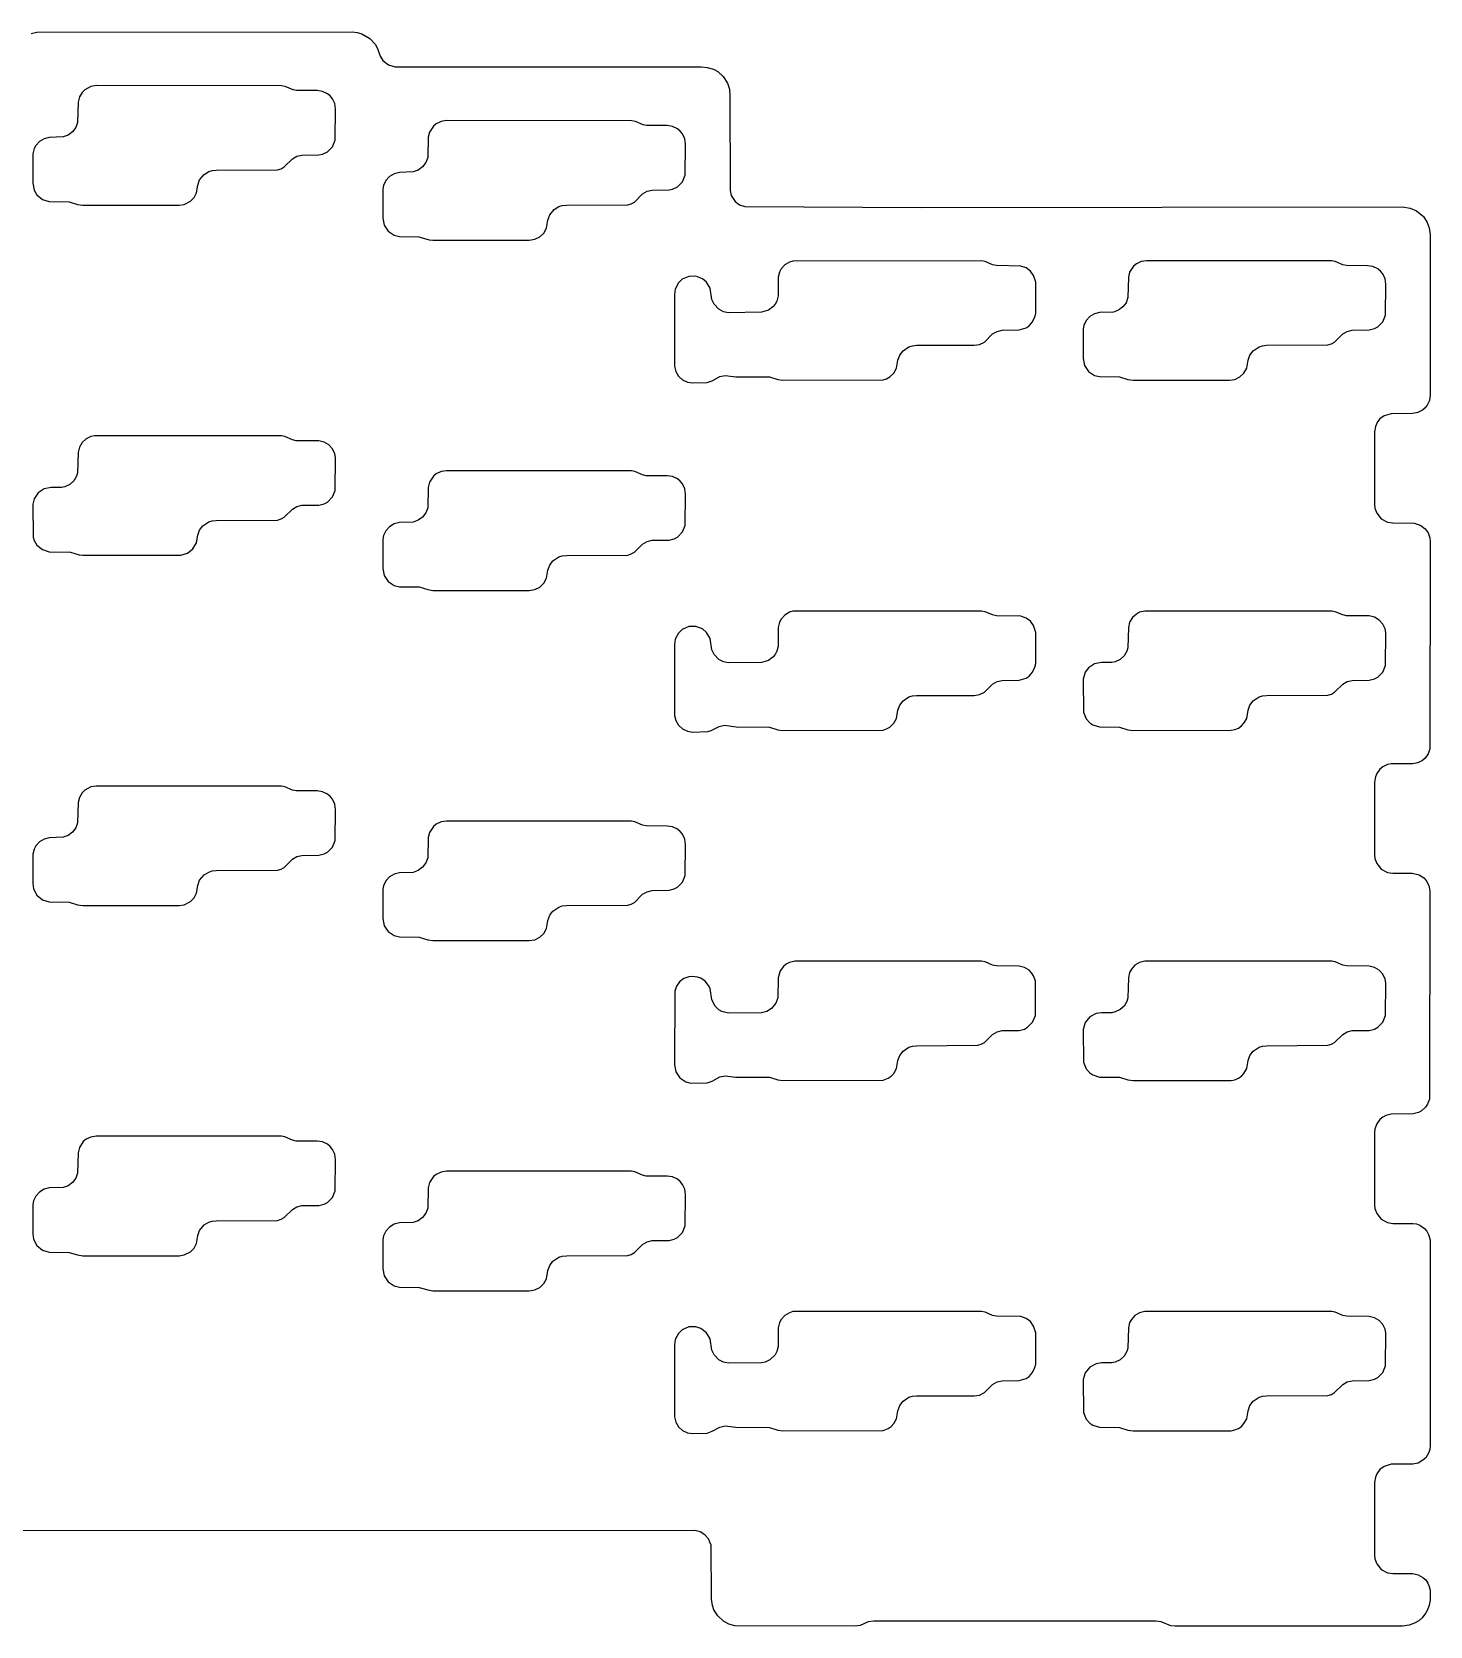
# Model space of a CAD drawing. Header units: millimetres. Extents: x 54 to 190, y -131 to -19.
# Drawn here: x 114 to 190.1, y -105.3 to -18.6 of the extents above; entities that cross this region are included whole.
import ezdxf

# ---------------------------------------------------------------- set-up
doc = ezdxf.new("R2010")
doc.units = ezdxf.units.MM

msp = doc.modelspace()

# ---------------------------------------------------------------- linework, layer by layer
for p, q in [((113.967, -18.636), (114.286, -18.566)), ((114.286, -18.566), (131.442, -18.55)), ((131.442, -18.55), (131.718, -18.578)), ((131.718, -18.578), (131.971, -18.649)), ((131.971, -18.649), (132.406, -18.902)), ((132.406, -18.902), (132.705, -19.245)), ((132.705, -19.245), (132.843, -19.514)), ((132.843, -19.514), (132.962, -19.874)), ((132.962, -19.874), (133.116, -20.112)), ((133.116, -20.112), (133.413, -20.345)), ((133.413, -20.345), (133.775, -20.451)), ((133.775, -20.451), (150.457, -20.455)), ((150.457, -20.455), (150.762, -20.482)), ((150.762, -20.482), (151.098, -20.586)), ((151.098, -20.586), (151.332, -20.714)), ((151.332, -20.714), (151.625, -20.973)), ((117.23, -21.518), (116.886, -21.702)), ((117.52, -21.475), (117.23, -21.518)), ((127.603, -21.48), (117.52, -21.475)), ((127.801, -21.521), (127.603, -21.48)), ((128.23, -21.706), (127.801, -21.521)), ((151.625, -20.973), (151.858, -21.341)), ((151.858, -21.341), (151.966, -21.675)), ((151.966, -21.675), (151.995, -22.004)), ((116.525, -22.377), (116.5, -23.48)), ((116.596, -22.092), (116.525, -22.377)), ((116.747, -21.841), (116.596, -22.092)), ((116.886, -21.702), (116.747, -21.841)), ((128.41, -21.74), (128.23, -21.706)), ((129.537, -21.745), (128.41, -21.74)), ((129.827, -21.788), (129.537, -21.745)), ((130.093, -21.914), (129.827, -21.788)), ((130.244, -22.038), (130.093, -21.914)), ((130.368, -22.189), (130.244, -22.038)), ((130.494, -22.455), (130.368, -22.189)), ((130.537, -22.745), (130.494, -22.455)), ((151.995, -22.004), (152, -27.173)), ((130.518, -24.44), (130.537, -22.745)), ((136.57, -23.38), (136.28, -23.423)), ((146.653, -23.385), (136.57, -23.38)), ((146.851, -23.426), (146.653, -23.385)), ((115.715, -24.265), (114.962, -24.29)), ((115.991, -24.166), (115.715, -24.265)), ((116.226, -23.991), (115.991, -24.166)), ((116.401, -23.756), (116.226, -23.991)), ((116.5, -23.48), (116.401, -23.756)), ((135.575, -24.282), (135.55, -25.385)), ((135.646, -23.997), (135.575, -24.282)), ((135.863, -23.673), (135.646, -23.997)), ((136.014, -23.549), (135.863, -23.673)), ((136.28, -23.423), (136.014, -23.549)), ((147.28, -23.611), (146.851, -23.426)), ((147.46, -23.645), (147.28, -23.611)), ((148.587, -23.65), (147.46, -23.645)), ((148.877, -23.693), (148.587, -23.65)), ((149.143, -23.819), (148.877, -23.693)), ((149.294, -23.943), (149.143, -23.819)), ((149.418, -24.094), (149.294, -23.943)), ((149.544, -24.36), (149.418, -24.094)), ((114.136, -24.902), (114.065, -25.187)), ((114.229, -24.729), (114.136, -24.902)), ((114.426, -24.512), (114.229, -24.729)), ((114.677, -24.361), (114.426, -24.512)), ((114.962, -24.29), (114.677, -24.361)), ((129.827, -25.202), (130.093, -25.076)), ((130.093, -25.076), (130.368, -24.801)), ((130.368, -24.801), (130.518, -24.44)), ((149.587, -24.65), (149.544, -24.36)), ((149.568, -26.345), (149.587, -24.65)), ((114.065, -25.187), (114.06, -26.785)), ((127.382, -26.055), (127.573, -25.996)), ((127.573, -25.996), (127.748, -25.9)), ((127.748, -25.9), (128.189, -25.459)), ((128.189, -25.459), (128.434, -25.317)), ((128.434, -25.317), (128.71, -25.251)), ((128.71, -25.251), (129.635, -25.24)), ((129.635, -25.24), (129.827, -25.202)), ((135.276, -25.896), (135.041, -26.071)), ((135.451, -25.661), (135.276, -25.896)), ((135.55, -25.385), (135.451, -25.661)), ((114.06, -26.785), (114.136, -27.168)), ((122.97, -27.303), (123.04, -26.88)), ((123.04, -26.88), (123.139, -26.604)), ((123.139, -26.604), (123.386, -26.303)), ((123.386, -26.303), (123.638, -26.152)), ((123.638, -26.152), (123.825, -26.095)), ((123.825, -26.095), (124.045, -26.075)), ((124.045, -26.075), (127.382, -26.055)), ((133.279, -26.634), (133.153, -26.9)), ((133.476, -26.417), (133.279, -26.634)), ((133.727, -26.266), (133.476, -26.417)), ((134.012, -26.195), (133.727, -26.266)), ((134.765, -26.17), (134.012, -26.195)), ((135.041, -26.071), (134.765, -26.17)), ((149.143, -26.981), (149.418, -26.706)), ((149.418, -26.706), (149.568, -26.345)), ((114.136, -27.168), (114.287, -27.419)), ((114.287, -27.419), (114.589, -27.667)), ((114.589, -27.667), (114.962, -27.78)), ((122.643, -27.761), (122.839, -27.556)), ((122.839, -27.556), (122.97, -27.303)), ((133.115, -27.092), (133.11, -28.69)), ((133.153, -26.9), (133.115, -27.092)), ((146.798, -27.805), (147.239, -27.364)), ((147.239, -27.364), (147.484, -27.222)), ((147.484, -27.222), (147.76, -27.156)), ((147.76, -27.156), (148.685, -27.145)), ((148.685, -27.145), (148.877, -27.107)), ((148.877, -27.107), (149.143, -26.981)), ((152, -27.173), (152.071, -27.458)), ((152.071, -27.458), (152.288, -27.782)), ((114.962, -27.78), (116.041, -27.792)), ((116.041, -27.792), (116.5, -27.934)), ((116.5, -27.934), (116.783, -27.975)), ((116.783, -27.975), (122.025, -27.975)), ((122.025, -27.975), (122.306, -27.935)), ((122.306, -27.935), (122.643, -27.761)), ((142.09, -28.785), (142.189, -28.509)), ((142.189, -28.509), (142.436, -28.208)), ((142.436, -28.208), (142.688, -28.057)), ((142.688, -28.057), (142.875, -28)), ((142.875, -28), (143.095, -27.98)), ((143.095, -27.98), (146.432, -27.96)), ((146.432, -27.96), (146.623, -27.901)), ((146.623, -27.901), (146.798, -27.805)), ((152.288, -27.782), (152.524, -27.957)), ((152.524, -27.957), (152.8, -28.056)), ((152.8, -28.056), (162.422, -28.095)), ((162.422, -28.095), (188.592, -28.075)), ((188.592, -28.075), (189.012, -28.137)), ((189.012, -28.137), (189.36, -28.288)), ((189.36, -28.288), (189.73, -28.598)), ((189.73, -28.598), (189.939, -28.914)), ((133.11, -28.69), (133.186, -29.073)), ((133.186, -29.073), (133.403, -29.397)), ((133.403, -29.397), (133.727, -29.614)), ((141.866, -29.491), (142.013, -29.226)), ((142.013, -29.226), (142.09, -28.785)), ((189.939, -28.914), (190.046, -29.209)), ((190.046, -29.209), (190.095, -29.584)), ((133.727, -29.614), (134.012, -29.685)), ((134.012, -29.685), (135.076, -29.695)), ((135.076, -29.695), (135.63, -29.859)), ((135.63, -29.859), (135.833, -29.88)), ((135.833, -29.88), (141.075, -29.88)), ((141.075, -29.88), (141.375, -29.834)), ((141.375, -29.834), (141.647, -29.7)), ((141.647, -29.7), (141.866, -29.491)), ((190.095, -29.584), (190.095, -38.293)), ((155.237, -31.076), (154.986, -31.227)), ((155.425, -31.019), (155.237, -31.076)), ((165.693, -31.004), (155.425, -31.019)), ((165.879, -31.04), (165.693, -31.004)), ((166.292, -31.219), (165.879, -31.04)), ((166.497, -31.263), (166.292, -31.219)), ((174.114, -31.169), (173.963, -31.293)), ((174.38, -31.043), (174.114, -31.169)), ((174.67, -31), (174.38, -31.043)), ((184.743, -31.004), (174.67, -31)), ((184.929, -31.04), (184.743, -31.004)), ((185.342, -31.219), (184.929, -31.04)), ((185.547, -31.263), (185.342, -31.219)), ((149.403, -32.005), (149.191, -32.202)), ((149.755, -31.852), (149.403, -32.005)), ((150.14, -31.843), (149.755, -31.852)), ((150.499, -31.979), (150.14, -31.843)), ((150.72, -32.166), (150.499, -31.979)), ((154.625, -31.902), (154.614, -32.908)), ((154.696, -31.617), (154.625, -31.902)), ((154.789, -31.444), (154.696, -31.617)), ((154.986, -31.227), (154.789, -31.444)), ((167.832, -31.289), (166.497, -31.263)), ((168.108, -31.388), (167.832, -31.289)), ((168.344, -31.563), (168.108, -31.388)), ((168.519, -31.799), (168.344, -31.563)), ((168.632, -32.172), (168.519, -31.799)), ((173.675, -31.902), (173.65, -33.005)), ((173.746, -31.617), (173.675, -31.902)), ((173.963, -31.293), (173.746, -31.617)), ((186.687, -31.27), (185.547, -31.263)), ((186.977, -31.313), (186.687, -31.27)), ((187.243, -31.439), (186.977, -31.313)), ((187.394, -31.563), (187.243, -31.439)), ((187.518, -31.714), (187.394, -31.563)), ((187.644, -31.98), (187.518, -31.714)), ((187.687, -32.27), (187.644, -31.98)), ((149.013, -32.542), (148.971, -32.828)), ((148.971, -32.828), (148.976, -36.744)), ((149.191, -32.202), (149.013, -32.542)), ((150.914, -32.497), (150.72, -32.166)), ((151.013, -33.11), (150.914, -32.497)), ((154.614, -32.908), (154.543, -33.192)), ((168.632, -33.868), (168.632, -32.172)), ((187.668, -33.965), (187.687, -32.27)), ((151.132, -33.37), (151.013, -33.11)), ((151.394, -33.643), (151.132, -33.37)), ((151.647, -33.773), (151.394, -33.643)), ((151.927, -33.826), (151.647, -33.773)), ((153.718, -33.804), (151.927, -33.826)), ((154.091, -33.691), (153.718, -33.804)), ((154.326, -33.516), (154.091, -33.691)), ((154.45, -33.365), (154.326, -33.516)), ((154.543, -33.192), (154.45, -33.365)), ((172.112, -33.815), (171.827, -33.886)), ((172.865, -33.79), (172.112, -33.815)), ((173.141, -33.691), (172.865, -33.79)), ((173.376, -33.516), (173.141, -33.691)), ((173.551, -33.281), (173.376, -33.516)), ((173.65, -33.005), (173.551, -33.281)), ((167.735, -34.765), (168.108, -34.652)), ((168.108, -34.652), (168.271, -34.543)), ((168.271, -34.543), (168.468, -34.326)), ((168.468, -34.326), (168.594, -34.06)), ((168.594, -34.06), (168.632, -33.868)), ((171.253, -34.52), (171.215, -34.712)), ((171.379, -34.254), (171.253, -34.52)), ((171.576, -34.037), (171.379, -34.254)), ((171.827, -33.886), (171.576, -34.037)), ((187.07, -34.694), (187.243, -34.601)), ((187.243, -34.601), (187.518, -34.326)), ((187.518, -34.326), (187.668, -33.965)), ((165.283, -35.6), (165.579, -35.555)), ((165.579, -35.555), (165.848, -35.425)), ((165.848, -35.425), (166.289, -34.984)), ((166.289, -34.984), (166.534, -34.842)), ((166.534, -34.842), (166.81, -34.776)), ((166.81, -34.776), (167.735, -34.765)), ((171.215, -34.712), (171.21, -36.31)), ((184.532, -35.58), (184.723, -35.521)), ((184.723, -35.521), (184.898, -35.425)), ((184.898, -35.425), (185.339, -34.984)), ((185.339, -34.984), (185.584, -34.842)), ((185.584, -34.842), (185.86, -34.776)), ((185.86, -34.776), (186.785, -34.765)), ((186.785, -34.765), (187.07, -34.694)), ((161.063, -36.846), (161.14, -36.405)), ((161.14, -36.405), (161.239, -36.129)), ((161.239, -36.129), (161.414, -35.894)), ((161.414, -35.894), (161.738, -35.677)), ((161.738, -35.677), (161.925, -35.62)), ((161.925, -35.62), (162.145, -35.6)), ((162.145, -35.6), (165.283, -35.6)), ((171.21, -36.31), (171.286, -36.693)), ((180.113, -36.846), (180.19, -36.405)), ((180.19, -36.405), (180.289, -36.129)), ((180.289, -36.129), (180.464, -35.894)), ((180.464, -35.894), (180.788, -35.677)), ((180.788, -35.677), (180.975, -35.62)), ((180.975, -35.62), (181.195, -35.6)), ((181.195, -35.6), (184.532, -35.58)), ((148.976, -36.744), (149.047, -37.029)), ((149.047, -37.029), (149.198, -37.28)), ((149.198, -37.28), (149.415, -37.477)), ((151.442, -37.294), (151.729, -37.237)), ((151.729, -37.237), (152.316, -37.31)), ((160.697, -37.32), (160.916, -37.111)), ((160.916, -37.111), (161.063, -36.846)), ((171.286, -36.693), (171.503, -37.017)), ((171.503, -37.017), (171.827, -37.234)), ((171.827, -37.234), (172.112, -37.305)), ((179.747, -37.32), (179.966, -37.111)), ((179.966, -37.111), (180.113, -36.846)), ((149.415, -37.477), (149.681, -37.603)), ((149.681, -37.603), (149.971, -37.646)), ((149.971, -37.646), (150.76, -37.627)), ((150.76, -37.627), (151.036, -37.528)), ((151.036, -37.528), (151.442, -37.294)), ((152.316, -37.31), (154.141, -37.317)), ((154.141, -37.317), (154.6, -37.459)), ((154.6, -37.459), (154.883, -37.5)), ((154.883, -37.5), (160.326, -37.479)), ((160.326, -37.479), (160.52, -37.419)), ((160.52, -37.419), (160.697, -37.32)), ((172.112, -37.305), (173.191, -37.317)), ((173.191, -37.317), (173.65, -37.459)), ((173.65, -37.459), (173.933, -37.5)), ((173.933, -37.5), (179.175, -37.5)), ((179.175, -37.5), (179.475, -37.454)), ((179.475, -37.454), (179.747, -37.32)), ((189.817, -39.007), (189.674, -39.131)), ((189.935, -38.858), (189.817, -39.007)), ((190.053, -38.599), (189.935, -38.858)), ((190.095, -38.293), (190.053, -38.599)), ((187.239, -39.761), (187.114, -40.026)), ((187.363, -39.609), (187.239, -39.761)), ((187.599, -39.434), (187.363, -39.609)), ((187.972, -39.321), (187.599, -39.434)), ((189.141, -39.315), (187.972, -39.321)), ((189.421, -39.261), (189.141, -39.315)), ((189.674, -39.131), (189.421, -39.261)), ((116.964, -40.694), (116.747, -40.891)), ((117.23, -40.568), (116.964, -40.694)), ((117.422, -40.53), (117.23, -40.568)), ((127.593, -40.529), (117.422, -40.53)), ((127.779, -40.565), (127.593, -40.529)), ((128.192, -40.744), (127.779, -40.565)), ((128.397, -40.788), (128.192, -40.744)), ((187.114, -40.026), (187.071, -40.316)), ((187.071, -40.316), (187.071, -44.266)), ((116.525, -41.427), (116.5, -42.53)), ((116.596, -41.142), (116.525, -41.427)), ((116.747, -40.891), (116.596, -41.142)), ((129.635, -40.8), (128.397, -40.788)), ((129.92, -40.871), (129.635, -40.8)), ((130.171, -41.022), (129.92, -40.871)), ((130.368, -41.239), (130.171, -41.022)), ((130.494, -41.505), (130.368, -41.239)), ((130.532, -41.697), (130.494, -41.505)), ((130.518, -43.49), (130.532, -41.697)), ((136.28, -42.473), (136.014, -42.599)), ((136.57, -42.43), (136.28, -42.473)), ((146.643, -42.434), (136.57, -42.43)), ((146.829, -42.47), (146.643, -42.434)), ((147.242, -42.649), (146.829, -42.47)), ((115.06, -43.335), (114.677, -43.411)), ((115.618, -43.329), (115.06, -43.335)), ((115.81, -43.291), (115.618, -43.329)), ((116.075, -43.165), (115.81, -43.291)), ((116.292, -42.969), (116.075, -43.165)), ((116.443, -42.717), (116.292, -42.969)), ((116.5, -42.53), (116.443, -42.717)), ((135.575, -43.332), (135.55, -44.435)), ((135.646, -43.047), (135.575, -43.332)), ((135.863, -42.723), (135.646, -43.047)), ((136.014, -42.599), (135.863, -42.723)), ((147.447, -42.693), (147.242, -42.649)), ((148.587, -42.7), (147.447, -42.693)), ((148.877, -42.743), (148.587, -42.7)), ((149.143, -42.869), (148.877, -42.743)), ((149.294, -42.993), (149.143, -42.869)), ((149.418, -43.144), (149.294, -42.993)), ((149.544, -43.41), (149.418, -43.144)), ((114.136, -43.952), (114.065, -44.237)), ((114.353, -43.628), (114.136, -43.952)), ((114.677, -43.411), (114.353, -43.628)), ((129.635, -44.29), (129.92, -44.219)), ((129.92, -44.219), (130.093, -44.126)), ((130.093, -44.126), (130.368, -43.851)), ((130.368, -43.851), (130.518, -43.49)), ((149.587, -43.7), (149.544, -43.41)), ((149.568, -45.395), (149.587, -43.7)), ((114.065, -44.237), (114.079, -46.03)), ((127.382, -45.105), (127.573, -45.046)), ((127.573, -45.046), (127.748, -44.95)), ((127.748, -44.95), (128.189, -44.509)), ((128.189, -44.509), (128.434, -44.367)), ((128.434, -44.367), (128.71, -44.301)), ((128.71, -44.301), (129.635, -44.29)), ((135.276, -44.946), (135.041, -45.121)), ((135.451, -44.711), (135.276, -44.946)), ((135.55, -44.435), (135.451, -44.711)), ((187.071, -44.266), (187.09, -44.461)), ((187.09, -44.461), (187.189, -44.737)), ((187.189, -44.737), (187.437, -45.039)), ((187.437, -45.039), (187.781, -45.223)), ((122.97, -46.353), (123.04, -45.93)), ((123.04, -45.93), (123.139, -45.654)), ((123.139, -45.654), (123.314, -45.419)), ((123.314, -45.419), (123.638, -45.202)), ((123.638, -45.202), (123.825, -45.145)), ((123.825, -45.145), (124.045, -45.125)), ((124.045, -45.125), (127.382, -45.105)), ((133.153, -45.95), (133.115, -46.142)), ((133.279, -45.684), (133.153, -45.95)), ((133.476, -45.467), (133.279, -45.684)), ((133.727, -45.316), (133.476, -45.467)), ((134.012, -45.245), (133.727, -45.316)), ((134.765, -45.22), (134.012, -45.245)), ((135.041, -45.121), (134.765, -45.22)), ((149.143, -46.031), (149.418, -45.756)), ((149.418, -45.756), (149.568, -45.395)), ((187.781, -45.223), (188.071, -45.266)), ((188.071, -45.266), (189.236, -45.276)), ((189.236, -45.276), (189.594, -45.399)), ((189.594, -45.399), (189.817, -45.575)), ((189.817, -45.575), (189.983, -45.807)), ((189.983, -45.807), (190.076, -46.076)), ((114.079, -46.03), (114.136, -46.218)), ((114.136, -46.218), (114.287, -46.469)), ((114.287, -46.469), (114.589, -46.717)), ((114.589, -46.717), (114.962, -46.83)), ((114.962, -46.83), (116.117, -46.853)), ((122.483, -46.914), (122.78, -46.68)), ((122.78, -46.68), (122.97, -46.353)), ((133.115, -46.142), (133.11, -47.74)), ((146.798, -46.855), (147.239, -46.414)), ((147.239, -46.414), (147.484, -46.272)), ((147.484, -46.272), (147.76, -46.206)), ((147.76, -46.206), (148.685, -46.195)), ((148.685, -46.195), (148.97, -46.124)), ((148.97, -46.124), (149.143, -46.031)), ((190.076, -46.076), (190.095, -46.289)), ((190.095, -46.289), (190.076, -57.556)), ((116.117, -46.853), (116.58, -47.004)), ((116.58, -47.004), (116.783, -47.025)), ((116.783, -47.025), (122.12, -47.02)), ((122.12, -47.02), (122.483, -46.914)), ((142.09, -47.835), (142.189, -47.559)), ((142.189, -47.559), (142.364, -47.324)), ((142.364, -47.324), (142.688, -47.107)), ((142.688, -47.107), (142.875, -47.05)), ((142.875, -47.05), (143.095, -47.03)), ((143.095, -47.03), (146.432, -47.01)), ((146.432, -47.01), (146.623, -46.951)), ((146.623, -46.951), (146.798, -46.855)), ((133.11, -47.74), (133.186, -48.123)), ((133.186, -48.123), (133.403, -48.447)), ((133.403, -48.447), (133.727, -48.664)), ((141.647, -48.75), (141.866, -48.541)), ((141.866, -48.541), (142.013, -48.276)), ((142.013, -48.276), (142.09, -47.835)), ((133.727, -48.664), (134.012, -48.735)), ((134.012, -48.735), (135.091, -48.747)), ((135.091, -48.747), (135.55, -48.889)), ((135.55, -48.889), (135.833, -48.93)), ((135.833, -48.93), (141.075, -48.93)), ((141.075, -48.93), (141.375, -48.884)), ((141.375, -48.884), (141.647, -48.75)), ((154.986, -50.277), (154.789, -50.494)), ((155.237, -50.126), (154.986, -50.277)), ((155.425, -50.069), (155.237, -50.126)), ((165.693, -50.054), (155.425, -50.069)), ((165.879, -50.09), (165.693, -50.054)), ((166.292, -50.269), (165.879, -50.09)), ((166.497, -50.313), (166.292, -50.269)), ((174.114, -50.219), (173.897, -50.416)), ((174.287, -50.126), (174.114, -50.219)), ((174.572, -50.055), (174.287, -50.126)), ((184.743, -50.054), (174.572, -50.055)), ((184.929, -50.09), (184.743, -50.054)), ((185.342, -50.269), (184.929, -50.09)), ((185.547, -50.313), (185.342, -50.269)), ((149.403, -51.055), (149.191, -51.252)), ((149.755, -50.902), (149.403, -51.055)), ((150.14, -50.893), (149.755, -50.902)), ((150.499, -51.029), (150.14, -50.893)), ((150.72, -51.216), (150.499, -51.029)), ((154.625, -50.952), (154.614, -51.958)), ((154.696, -50.667), (154.625, -50.952)), ((154.789, -50.494), (154.696, -50.667)), ((167.832, -50.339), (166.497, -50.313)), ((168.108, -50.438), (167.832, -50.339)), ((168.344, -50.613), (168.108, -50.438)), ((168.519, -50.849), (168.344, -50.613)), ((168.632, -51.222), (168.519, -50.849)), ((173.675, -50.952), (173.65, -52.055)), ((173.746, -50.667), (173.675, -50.952)), ((173.897, -50.416), (173.746, -50.667)), ((186.785, -50.325), (185.547, -50.313)), ((187.07, -50.396), (186.785, -50.325)), ((187.321, -50.547), (187.07, -50.396)), ((187.518, -50.764), (187.321, -50.547)), ((187.644, -51.03), (187.518, -50.764)), ((187.682, -51.222), (187.644, -51.03)), ((149.013, -51.592), (148.971, -51.878)), ((148.971, -51.878), (148.976, -55.734)), ((149.191, -51.252), (149.013, -51.592)), ((150.914, -51.547), (150.72, -51.216)), ((151.013, -52.16), (150.914, -51.547)), ((154.614, -51.958), (154.543, -52.242)), ((168.632, -52.918), (168.632, -51.222)), ((187.668, -53.015), (187.682, -51.222)), ((151.132, -52.42), (151.013, -52.16)), ((151.394, -52.693), (151.132, -52.42)), ((151.647, -52.823), (151.394, -52.693)), ((151.927, -52.876), (151.647, -52.823)), ((153.718, -52.854), (151.927, -52.876)), ((154.091, -52.741), (153.718, -52.854)), ((154.326, -52.566), (154.091, -52.741)), ((154.45, -52.415), (154.326, -52.566)), ((154.543, -52.242), (154.45, -52.415)), ((172.21, -52.86), (171.827, -52.936)), ((172.768, -52.854), (172.21, -52.86)), ((172.96, -52.816), (172.768, -52.854)), ((173.225, -52.69), (172.96, -52.816)), ((173.442, -52.494), (173.225, -52.69)), ((173.593, -52.242), (173.442, -52.494)), ((173.65, -52.055), (173.593, -52.242)), ((167.735, -53.815), (168.108, -53.702)), ((168.108, -53.702), (168.271, -53.593)), ((168.271, -53.593), (168.468, -53.376)), ((168.468, -53.376), (168.594, -53.11)), ((168.594, -53.11), (168.632, -52.918)), ((171.328, -53.389), (171.215, -53.762)), ((171.215, -53.762), (171.229, -55.555)), ((171.503, -53.153), (171.328, -53.389)), ((171.827, -52.936), (171.503, -53.153)), ((186.785, -53.815), (187.07, -53.744)), ((187.07, -53.744), (187.243, -53.651)), ((187.243, -53.651), (187.518, -53.376)), ((187.518, -53.376), (187.668, -53.015)), ((165.283, -54.65), (165.579, -54.605)), ((165.579, -54.605), (165.848, -54.475)), ((165.848, -54.475), (166.289, -54.034)), ((166.289, -54.034), (166.534, -53.892)), ((166.534, -53.892), (166.81, -53.826)), ((166.81, -53.826), (167.735, -53.815)), ((181.195, -54.65), (184.532, -54.63)), ((184.532, -54.63), (184.723, -54.571)), ((184.723, -54.571), (184.898, -54.475)), ((184.898, -54.475), (185.339, -54.034)), ((185.339, -54.034), (185.584, -53.892)), ((185.584, -53.892), (185.86, -53.826)), ((185.86, -53.826), (186.785, -53.815)), ((161.063, -55.896), (161.14, -55.455)), ((161.14, -55.455), (161.239, -55.179)), ((161.239, -55.179), (161.414, -54.944)), ((161.414, -54.944), (161.738, -54.727)), ((161.738, -54.727), (161.925, -54.67)), ((161.925, -54.67), (162.145, -54.65)), ((162.145, -54.65), (165.283, -54.65)), ((180.113, -55.896), (180.19, -55.455)), ((180.19, -55.455), (180.289, -55.179)), ((180.289, -55.179), (180.464, -54.944)), ((180.464, -54.944), (180.788, -54.727)), ((180.788, -54.727), (180.975, -54.67)), ((180.975, -54.67), (181.195, -54.65)), ((148.976, -55.734), (149.047, -56.018)), ((149.047, -56.018), (149.198, -56.27)), ((149.198, -56.27), (149.415, -56.467)), ((150.976, -56.559), (151.408, -56.328)), ((151.408, -56.328), (151.696, -56.271)), ((151.696, -56.271), (152.335, -56.36)), ((152.335, -56.36), (154.141, -56.367)), ((154.141, -56.367), (154.6, -56.509)), ((160.52, -56.469), (160.697, -56.37)), ((160.697, -56.37), (160.916, -56.161)), ((160.916, -56.161), (161.063, -55.896)), ((171.229, -55.555), (171.379, -55.916)), ((171.379, -55.916), (171.576, -56.133)), ((171.576, -56.133), (171.739, -56.242)), ((171.739, -56.242), (172.112, -56.355)), ((172.112, -56.355), (173.191, -56.367)), ((173.191, -56.367), (173.65, -56.509)), ((179.661, -56.424), (179.827, -56.308)), ((179.827, -56.308), (179.966, -56.161)), ((179.966, -56.161), (180.113, -55.896)), ((149.415, -56.467), (149.681, -56.592)), ((149.681, -56.592), (149.971, -56.636)), ((149.971, -56.636), (150.789, -56.616)), ((150.789, -56.616), (150.976, -56.559)), ((154.6, -56.509), (154.883, -56.55)), ((154.883, -56.55), (160.326, -56.529)), ((160.326, -56.529), (160.52, -56.469)), ((173.65, -56.509), (173.933, -56.55)), ((173.933, -56.55), (179.276, -56.545)), ((179.276, -56.545), (179.475, -56.504)), ((179.475, -56.504), (179.661, -56.424)), ((189.817, -58.057), (189.674, -58.181)), ((189.983, -57.825), (189.817, -58.057)), ((190.076, -57.556), (189.983, -57.825)), ((187.189, -58.895), (187.114, -59.076)), ((187.363, -58.659), (187.189, -58.895)), ((187.515, -58.535), (187.363, -58.659)), ((187.78, -58.409), (187.515, -58.535)), ((187.972, -58.371), (187.78, -58.409)), ((189.141, -58.365), (187.972, -58.371)), ((189.421, -58.311), (189.141, -58.365)), ((189.674, -58.181), (189.421, -58.311)), ((116.886, -59.802), (116.747, -59.941)), ((117.23, -59.618), (116.886, -59.802)), ((117.52, -59.575), (117.23, -59.618)), ((127.593, -59.579), (117.52, -59.575)), ((127.779, -59.615), (127.593, -59.579)), ((128.192, -59.794), (127.779, -59.615)), ((128.397, -59.838), (128.192, -59.794)), ((129.537, -59.845), (128.397, -59.838)), ((187.114, -59.076), (187.071, -59.366)), ((187.071, -59.366), (187.071, -63.316)), ((116.525, -60.477), (116.5, -61.58)), ((116.596, -60.192), (116.525, -60.477)), ((116.747, -59.941), (116.596, -60.192)), ((129.827, -59.888), (129.537, -59.845)), ((130.093, -60.014), (129.827, -59.888)), ((130.244, -60.138), (130.093, -60.014)), ((130.368, -60.289), (130.244, -60.138)), ((130.494, -60.555), (130.368, -60.289)), ((130.537, -60.845), (130.494, -60.555)), ((130.518, -62.54), (130.537, -60.845)), ((136.28, -61.523), (136.014, -61.649)), ((136.57, -61.48), (136.28, -61.523)), ((146.643, -61.484), (136.57, -61.48)), ((146.829, -61.52), (146.643, -61.484)), ((147.242, -61.699), (146.829, -61.52)), ((114.962, -62.39), (114.677, -62.461)), ((115.715, -62.365), (114.962, -62.39)), ((115.991, -62.266), (115.715, -62.365)), ((116.226, -62.091), (115.991, -62.266)), ((116.401, -61.856), (116.226, -62.091)), ((116.5, -61.58), (116.401, -61.856)), ((135.575, -62.382), (135.55, -63.485)), ((135.646, -62.097), (135.575, -62.382)), ((135.863, -61.773), (135.646, -62.097)), ((136.014, -61.649), (135.863, -61.773)), ((147.447, -61.743), (147.242, -61.699)), ((148.587, -61.75), (147.447, -61.743)), ((148.877, -61.793), (148.587, -61.75)), ((149.143, -61.919), (148.877, -61.793)), ((149.294, -62.043), (149.143, -61.919)), ((149.418, -62.194), (149.294, -62.043)), ((149.544, -62.46), (149.418, -62.194)), ((114.065, -63.287), (114.06, -64.885)), ((114.136, -63.002), (114.065, -63.287)), ((114.229, -62.829), (114.136, -63.002)), ((114.426, -62.612), (114.229, -62.829)), ((114.677, -62.461), (114.426, -62.612)), ((129.635, -63.34), (129.92, -63.269)), ((129.92, -63.269), (130.093, -63.176)), ((130.093, -63.176), (130.368, -62.901)), ((130.368, -62.901), (130.518, -62.54)), ((149.587, -62.75), (149.544, -62.46)), ((149.568, -64.445), (149.587, -62.75)), ((123.825, -64.195), (124.045, -64.175)), ((124.045, -64.175), (127.382, -64.155)), ((127.382, -64.155), (127.573, -64.096)), ((127.573, -64.096), (127.748, -64)), ((127.748, -64), (128.189, -63.559)), ((128.189, -63.559), (128.434, -63.417)), ((128.434, -63.417), (128.71, -63.351)), ((128.71, -63.351), (129.635, -63.34)), ((135.041, -64.171), (134.765, -64.27)), ((135.276, -63.996), (135.041, -64.171)), ((135.451, -63.761), (135.276, -63.996)), ((135.55, -63.485), (135.451, -63.761)), ((187.071, -63.316), (187.09, -63.511)), ((187.09, -63.511), (187.189, -63.787)), ((187.189, -63.787), (187.437, -64.089)), ((187.437, -64.089), (187.781, -64.273)), ((114.06, -64.885), (114.103, -65.175)), ((122.97, -65.403), (123.04, -64.98)), ((123.04, -64.98), (123.139, -64.704)), ((123.139, -64.704), (123.386, -64.403)), ((123.386, -64.403), (123.638, -64.252)), ((123.638, -64.252), (123.825, -64.195)), ((133.153, -65), (133.115, -65.192)), ((133.279, -64.734), (133.153, -65)), ((133.476, -64.517), (133.279, -64.734)), ((133.727, -64.366), (133.476, -64.517)), ((134.012, -64.295), (133.727, -64.366)), ((134.765, -64.27), (134.012, -64.295)), ((149.143, -65.081), (149.418, -64.806)), ((149.418, -64.806), (149.568, -64.445)), ((187.781, -64.273), (188.071, -64.316)), ((188.071, -64.316), (189.127, -64.318)), ((189.127, -64.318), (189.505, -64.413)), ((189.505, -64.413), (189.749, -64.576)), ((189.749, -64.576), (189.881, -64.721)), ((189.881, -64.721), (190.019, -64.98)), ((190.019, -64.98), (190.076, -65.268)), ((114.103, -65.175), (114.287, -65.519)), ((114.287, -65.519), (114.589, -65.767)), ((114.589, -65.767), (114.962, -65.88)), ((114.962, -65.88), (116.041, -65.892)), ((116.041, -65.892), (116.5, -66.034)), ((122.306, -66.035), (122.643, -65.861)), ((122.643, -65.861), (122.839, -65.656)), ((122.839, -65.656), (122.97, -65.403)), ((133.115, -65.192), (133.11, -66.79)), ((146.623, -66.001), (146.798, -65.905)), ((146.798, -65.905), (147.239, -65.464)), ((147.239, -65.464), (147.484, -65.322)), ((147.484, -65.322), (147.76, -65.256)), ((147.76, -65.256), (148.685, -65.245)), ((148.685, -65.245), (148.97, -65.174)), ((148.97, -65.174), (149.143, -65.081)), ((190.076, -65.268), (190.055, -76.611)), ((116.5, -66.034), (116.783, -66.075)), ((116.783, -66.075), (122.025, -66.075)), ((122.025, -66.075), (122.306, -66.035)), ((142.09, -66.885), (142.189, -66.609)), ((142.189, -66.609), (142.364, -66.374)), ((142.364, -66.374), (142.688, -66.157)), ((142.688, -66.157), (142.875, -66.1)), ((142.875, -66.1), (143.095, -66.08)), ((143.095, -66.08), (146.432, -66.06)), ((146.432, -66.06), (146.623, -66.001)), ((133.11, -66.79), (133.186, -67.173)), ((133.186, -67.173), (133.403, -67.497)), ((133.403, -67.497), (133.727, -67.714)), ((141.647, -67.8), (141.866, -67.591)), ((141.866, -67.591), (142.013, -67.326)), ((142.013, -67.326), (142.09, -66.885)), ((133.727, -67.714), (134.012, -67.785)), ((134.012, -67.785), (135.091, -67.797)), ((135.091, -67.797), (135.55, -67.939)), ((135.55, -67.939), (135.833, -67.98)), ((135.833, -67.98), (141.075, -67.98)), ((141.075, -67.98), (141.375, -67.934)), ((141.375, -67.934), (141.647, -67.8)), ((155.064, -69.269), (154.913, -69.393)), ((155.237, -69.176), (155.064, -69.269)), ((155.522, -69.105), (155.237, -69.176)), ((165.693, -69.104), (155.522, -69.105)), ((165.879, -69.14), (165.693, -69.104)), ((166.292, -69.319), (165.879, -69.14)), ((166.497, -69.363), (166.292, -69.319)), ((167.735, -69.375), (166.497, -69.363)), ((168.02, -69.446), (167.735, -69.375)), ((174.036, -69.327), (173.839, -69.544)), ((174.287, -69.176), (174.036, -69.327)), ((174.572, -69.105), (174.287, -69.176)), ((184.743, -69.104), (174.572, -69.105)), ((184.929, -69.14), (184.743, -69.104)), ((185.342, -69.319), (184.929, -69.14)), ((185.547, -69.363), (185.342, -69.319)), ((186.785, -69.375), (185.547, -69.363)), ((187.07, -69.446), (186.785, -69.375)), ((149.256, -70.23), (149.086, -70.464)), ((149.485, -70.054), (149.256, -70.23)), ((149.755, -69.952), (149.485, -70.054)), ((149.947, -69.929), (149.755, -69.952)), ((150.234, -69.964), (149.947, -69.929)), ((150.415, -70.032), (150.234, -69.964)), ((150.652, -70.196), (150.415, -70.032)), ((150.833, -70.422), (150.652, -70.196)), ((154.625, -70.002), (154.6, -71.105)), ((154.738, -69.629), (154.625, -70.002)), ((154.913, -69.393), (154.738, -69.629)), ((168.271, -69.597), (168.02, -69.446)), ((168.41, -69.736), (168.271, -69.597)), ((168.519, -69.899), (168.41, -69.736)), ((168.618, -70.175), (168.519, -69.899)), ((168.618, -72.065), (168.618, -70.175)), ((173.675, -70.002), (173.65, -71.105)), ((173.746, -69.717), (173.675, -70.002)), ((173.839, -69.544), (173.746, -69.717)), ((187.321, -69.597), (187.07, -69.446)), ((187.518, -69.814), (187.321, -69.597)), ((187.644, -70.08), (187.518, -69.814)), ((187.682, -70.272), (187.644, -70.08)), ((148.99, -70.736), (148.971, -74.746)), ((149.086, -70.464), (148.99, -70.736)), ((150.914, -70.597), (150.833, -70.422)), ((151.013, -71.21), (150.914, -70.597)), ((154.6, -71.105), (154.501, -71.381)), ((173.65, -71.105), (173.593, -71.292)), ((187.668, -72.065), (187.682, -70.272)), ((151.187, -71.547), (151.013, -71.21)), ((151.394, -71.743), (151.187, -71.547)), ((151.559, -71.838), (151.394, -71.743)), ((151.927, -71.926), (151.559, -71.838)), ((153.718, -71.904), (151.927, -71.926)), ((154.002, -71.833), (153.718, -71.904)), ((154.254, -71.682), (154.002, -71.833)), ((154.501, -71.381), (154.254, -71.682)), ((171.92, -71.953), (171.576, -72.137)), ((172.21, -71.91), (171.92, -71.953)), ((172.768, -71.904), (172.21, -71.91)), ((172.96, -71.866), (172.768, -71.904)), ((173.225, -71.74), (172.96, -71.866)), ((173.442, -71.544), (173.225, -71.74)), ((173.593, -71.292), (173.442, -71.544)), ((167.735, -72.865), (168.02, -72.794)), ((168.02, -72.794), (168.193, -72.701)), ((168.193, -72.701), (168.468, -72.426)), ((168.468, -72.426), (168.618, -72.065)), ((171.328, -72.439), (171.215, -72.812)), ((171.215, -72.812), (171.229, -74.605)), ((171.576, -72.137), (171.328, -72.439)), ((186.785, -72.865), (187.07, -72.794)), ((187.07, -72.794), (187.243, -72.701)), ((187.243, -72.701), (187.518, -72.426)), ((187.518, -72.426), (187.668, -72.065)), ((161.925, -73.72), (162.145, -73.7)), ((162.145, -73.7), (165.482, -73.68)), ((165.482, -73.68), (165.673, -73.621)), ((165.673, -73.621), (165.848, -73.525)), ((165.848, -73.525), (166.289, -73.084)), ((166.289, -73.084), (166.534, -72.942)), ((166.534, -72.942), (166.81, -72.876)), ((166.81, -72.876), (167.735, -72.865)), ((180.975, -73.72), (181.195, -73.7)), ((181.195, -73.7), (184.532, -73.68)), ((184.532, -73.68), (184.723, -73.621)), ((184.723, -73.621), (184.898, -73.525)), ((184.898, -73.525), (185.339, -73.084)), ((185.339, -73.084), (185.584, -72.942)), ((185.584, -72.942), (185.86, -72.876)), ((185.86, -72.876), (186.785, -72.865)), ((161.063, -74.946), (161.14, -74.505)), ((161.14, -74.505), (161.239, -74.229)), ((161.239, -74.229), (161.414, -73.994)), ((161.414, -73.994), (161.738, -73.777)), ((161.738, -73.777), (161.925, -73.72)), ((180.113, -74.946), (180.19, -74.505)), ((180.19, -74.505), (180.289, -74.229)), ((180.289, -74.229), (180.464, -73.994)), ((180.464, -73.994), (180.788, -73.777)), ((180.788, -73.777), (180.975, -73.72)), ((148.971, -74.746), (149.047, -75.129)), ((149.047, -75.129), (149.264, -75.453)), ((151.036, -75.628), (151.442, -75.394)), ((151.442, -75.394), (151.729, -75.337)), ((151.729, -75.337), (152.316, -75.41)), ((152.316, -75.41), (154.141, -75.417)), ((154.141, -75.417), (154.6, -75.559)), ((160.611, -75.474), (160.777, -75.358)), ((160.777, -75.358), (160.916, -75.211)), ((160.916, -75.211), (161.063, -74.946)), ((171.229, -74.605), (171.379, -74.966)), ((171.379, -74.966), (171.576, -75.183)), ((171.576, -75.183), (171.739, -75.292)), ((171.739, -75.292), (172.112, -75.405)), ((172.112, -75.405), (173.191, -75.417)), ((173.191, -75.417), (173.65, -75.559)), ((179.661, -75.474), (179.827, -75.358)), ((179.827, -75.358), (179.966, -75.211)), ((179.966, -75.211), (180.113, -74.946)), ((149.264, -75.453), (149.588, -75.67)), ((149.588, -75.67), (149.873, -75.741)), ((149.873, -75.741), (150.76, -75.727)), ((150.76, -75.727), (151.036, -75.628)), ((154.6, -75.559), (154.883, -75.6)), ((154.883, -75.6), (160.326, -75.579)), ((160.326, -75.579), (160.611, -75.474)), ((173.65, -75.559), (173.933, -75.6)), ((173.933, -75.6), (179.276, -75.595)), ((179.276, -75.595), (179.475, -75.554)), ((179.475, -75.554), (179.661, -75.474)), ((189.847, -77.05), (189.63, -77.247)), ((189.956, -76.887), (189.847, -77.05)), ((190.055, -76.611), (189.956, -76.887)), ((187.189, -77.945), (187.09, -78.221)), ((187.364, -77.709), (187.189, -77.945)), ((187.515, -77.585), (187.364, -77.709)), ((187.688, -77.492), (187.515, -77.585)), ((187.973, -77.421), (187.688, -77.492)), ((189.173, -77.41), (187.973, -77.421)), ((189.457, -77.339), (189.173, -77.41)), ((189.63, -77.247), (189.457, -77.339)), ((116.813, -78.918), (116.596, -79.242)), ((116.964, -78.794), (116.813, -78.918)), ((117.23, -78.668), (116.964, -78.794)), ((117.52, -78.625), (117.23, -78.668)), ((127.593, -78.629), (117.52, -78.625)), ((127.779, -78.665), (127.593, -78.629)), ((128.192, -78.844), (127.779, -78.665)), ((128.397, -78.888), (128.192, -78.844)), ((129.537, -78.895), (128.397, -78.888)), ((129.827, -78.938), (129.537, -78.895)), ((187.09, -78.221), (187.071, -78.416)), ((187.071, -78.416), (187.071, -82.366)), ((116.525, -79.527), (116.5, -80.63)), ((116.596, -79.242), (116.525, -79.527)), ((130.093, -79.064), (129.827, -78.938)), ((130.244, -79.188), (130.093, -79.064)), ((130.368, -79.339), (130.244, -79.188)), ((130.494, -79.605), (130.368, -79.339)), ((130.537, -79.895), (130.494, -79.605)), ((116.5, -80.63), (116.401, -80.906)), ((130.518, -81.59), (130.537, -79.895)), ((136.28, -80.573), (136.014, -80.699)), ((136.57, -80.53), (136.28, -80.573)), ((146.643, -80.534), (136.57, -80.53)), ((146.829, -80.57), (146.643, -80.534)), ((147.242, -80.749), (146.829, -80.57)), ((114.677, -81.511), (114.426, -81.662)), ((114.962, -81.44), (114.677, -81.511)), ((115.715, -81.415), (114.962, -81.44)), ((115.991, -81.316), (115.715, -81.415)), ((116.226, -81.141), (115.991, -81.316)), ((116.401, -80.906), (116.226, -81.141)), ((135.575, -81.432), (135.55, -82.535)), ((135.646, -81.147), (135.575, -81.432)), ((135.863, -80.823), (135.646, -81.147)), ((136.014, -80.699), (135.863, -80.823)), ((147.447, -80.793), (147.242, -80.749)), ((148.587, -80.8), (147.447, -80.793)), ((148.877, -80.843), (148.587, -80.8)), ((149.143, -80.969), (148.877, -80.843)), ((149.294, -81.093), (149.143, -80.969)), ((149.418, -81.244), (149.294, -81.093)), ((149.544, -81.51), (149.418, -81.244)), ((149.587, -81.8), (149.544, -81.51)), ((114.065, -82.337), (114.06, -83.935)), ((114.103, -82.145), (114.065, -82.337)), ((114.229, -81.879), (114.103, -82.145)), ((114.426, -81.662), (114.229, -81.879)), ((129.635, -82.39), (129.92, -82.319)), ((129.92, -82.319), (130.093, -82.226)), ((130.093, -82.226), (130.368, -81.951)), ((130.368, -81.951), (130.518, -81.59)), ((149.568, -83.495), (149.587, -81.8)), ((187.071, -82.366), (187.09, -82.561)), ((123.638, -83.302), (123.825, -83.245)), ((123.825, -83.245), (124.045, -83.225)), ((124.045, -83.225), (127.382, -83.205)), ((127.382, -83.205), (127.573, -83.146)), ((127.573, -83.146), (127.748, -83.05)), ((127.748, -83.05), (128.189, -82.609)), ((128.189, -82.609), (128.434, -82.467)), ((128.434, -82.467), (128.71, -82.401)), ((128.71, -82.401), (129.635, -82.39)), ((135.041, -83.221), (134.765, -83.32)), ((135.276, -83.046), (135.041, -83.221)), ((135.451, -82.811), (135.276, -83.046)), ((135.55, -82.535), (135.451, -82.811)), ((187.09, -82.561), (187.189, -82.837)), ((187.189, -82.837), (187.437, -83.139)), ((187.437, -83.139), (187.781, -83.323)), ((114.06, -83.935), (114.103, -84.225)), ((122.97, -84.453), (123.04, -84.03)), ((123.04, -84.03), (123.139, -83.754)), ((123.139, -83.754), (123.386, -83.453)), ((123.386, -83.453), (123.638, -83.302)), ((133.153, -84.05), (133.115, -84.242)), ((133.279, -83.784), (133.153, -84.05)), ((133.476, -83.567), (133.279, -83.784)), ((133.727, -83.416), (133.476, -83.567)), ((134.012, -83.345), (133.727, -83.416)), ((134.765, -83.32), (134.012, -83.345)), ((149.143, -84.131), (149.418, -83.856)), ((149.418, -83.856), (149.568, -83.495)), ((187.781, -83.323), (188.071, -83.366)), ((188.071, -83.366), (189.147, -83.367)), ((189.147, -83.367), (189.347, -83.398)), ((189.347, -83.398), (189.536, -83.469)), ((189.536, -83.469), (189.784, -83.642)), ((189.784, -83.642), (189.915, -83.795)), ((189.915, -83.795), (190.013, -83.971)), ((190.013, -83.971), (190.089, -84.264)), ((114.103, -84.225), (114.287, -84.569)), ((114.287, -84.569), (114.589, -84.817)), ((114.589, -84.817), (114.962, -84.93)), ((114.962, -84.93), (116.041, -84.942)), ((116.041, -84.942), (116.5, -85.084)), ((122.306, -85.085), (122.643, -84.911)), ((122.643, -84.911), (122.839, -84.706)), ((122.839, -84.706), (122.97, -84.453)), ((133.115, -84.242), (133.11, -85.84)), ((146.623, -85.051), (146.798, -84.955)), ((146.798, -84.955), (147.239, -84.514)), ((147.239, -84.514), (147.484, -84.372)), ((147.484, -84.372), (147.76, -84.306)), ((147.76, -84.306), (148.685, -84.295)), ((148.685, -84.295), (148.97, -84.224)), ((148.97, -84.224), (149.143, -84.131)), ((190.089, -84.264), (190.095, -95.442)), ((116.5, -85.084), (116.783, -85.125)), ((116.783, -85.125), (122.025, -85.125)), ((122.025, -85.125), (122.306, -85.085)), ((133.11, -85.84), (133.186, -86.223)), ((142.09, -85.935), (142.189, -85.659)), ((142.189, -85.659), (142.364, -85.424)), ((142.364, -85.424), (142.688, -85.207)), ((142.688, -85.207), (142.875, -85.15)), ((142.875, -85.15), (143.095, -85.13)), ((143.095, -85.13), (146.432, -85.11)), ((146.432, -85.11), (146.623, -85.051)), ((133.186, -86.223), (133.403, -86.547)), ((133.403, -86.547), (133.727, -86.764)), ((141.647, -86.85), (141.866, -86.641)), ((141.866, -86.641), (142.013, -86.376)), ((142.013, -86.376), (142.09, -85.935)), ((133.727, -86.764), (134.012, -86.835)), ((134.012, -86.835), (135.091, -86.847)), ((135.091, -86.847), (135.55, -86.989)), ((135.55, -86.989), (135.833, -87.03)), ((135.833, -87.03), (141.075, -87.03)), ((141.075, -87.03), (141.375, -86.984)), ((141.375, -86.984), (141.647, -86.85)), ((154.986, -88.377), (154.789, -88.594)), ((155.237, -88.226), (154.986, -88.377)), ((155.425, -88.169), (155.237, -88.226)), ((165.693, -88.154), (155.425, -88.169)), ((165.879, -88.19), (165.693, -88.154)), ((166.292, -88.369), (165.879, -88.19)), ((166.497, -88.413), (166.292, -88.369)), ((167.832, -88.439), (166.497, -88.413)), ((168.108, -88.538), (167.832, -88.439)), ((174.036, -88.377), (173.839, -88.594)), ((174.287, -88.226), (174.036, -88.377)), ((174.572, -88.155), (174.287, -88.226)), ((184.743, -88.154), (174.572, -88.155)), ((184.929, -88.19), (184.743, -88.154)), ((185.342, -88.369), (184.929, -88.19)), ((185.547, -88.413), (185.342, -88.369)), ((186.785, -88.425), (185.547, -88.413)), ((187.07, -88.496), (186.785, -88.425)), ((149.403, -89.155), (149.191, -89.352)), ((149.755, -89.002), (149.403, -89.155)), ((150.14, -88.993), (149.755, -89.002)), ((150.415, -89.082), (150.14, -88.993)), ((150.72, -89.316), (150.415, -89.082)), ((150.914, -89.647), (150.72, -89.316)), ((154.625, -89.052), (154.614, -90.058)), ((154.696, -88.767), (154.625, -89.052)), ((154.789, -88.594), (154.696, -88.767)), ((168.344, -88.713), (168.108, -88.538)), ((168.519, -88.949), (168.344, -88.713)), ((168.632, -89.322), (168.519, -88.949)), ((168.632, -91.018), (168.632, -89.322)), ((173.675, -89.052), (173.65, -90.155)), ((173.746, -88.767), (173.675, -89.052)), ((173.839, -88.594), (173.746, -88.767)), ((187.321, -88.647), (187.07, -88.496)), ((187.518, -88.864), (187.321, -88.647)), ((187.644, -89.13), (187.518, -88.864)), ((187.682, -89.322), (187.644, -89.13)), ((187.668, -91.115), (187.682, -89.322)), ((149.013, -89.692), (148.971, -89.978)), ((148.971, -89.978), (148.976, -93.894)), ((149.191, -89.352), (149.013, -89.692)), ((151.013, -90.26), (150.914, -89.647)), ((154.614, -90.058), (154.543, -90.342)), ((173.65, -90.155), (173.593, -90.342)), ((151.132, -90.52), (151.013, -90.26)), ((151.394, -90.793), (151.132, -90.52)), ((151.647, -90.923), (151.394, -90.793)), ((151.927, -90.976), (151.647, -90.923)), ((153.718, -90.954), (151.927, -90.976)), ((153.91, -90.916), (153.718, -90.954)), ((154.175, -90.79), (153.91, -90.916)), ((154.45, -90.515), (154.175, -90.79)), ((154.543, -90.342), (154.45, -90.515)), ((168.594, -91.21), (168.632, -91.018)), ((171.92, -91.003), (171.576, -91.187)), ((172.21, -90.96), (171.92, -91.003)), ((172.768, -90.954), (172.21, -90.96)), ((172.96, -90.916), (172.768, -90.954)), ((173.225, -90.79), (172.96, -90.916)), ((173.442, -90.594), (173.225, -90.79)), ((173.593, -90.342), (173.442, -90.594)), ((166.534, -91.992), (166.81, -91.926)), ((166.81, -91.926), (167.735, -91.915)), ((167.735, -91.915), (168.108, -91.802)), ((168.108, -91.802), (168.271, -91.693)), ((168.271, -91.693), (168.468, -91.476)), ((168.468, -91.476), (168.594, -91.21)), ((171.328, -91.489), (171.215, -91.862)), ((171.215, -91.862), (171.229, -93.655)), ((171.576, -91.187), (171.328, -91.489)), ((185.584, -91.992), (185.86, -91.926)), ((185.86, -91.926), (186.785, -91.915)), ((186.785, -91.915), (187.07, -91.844)), ((187.07, -91.844), (187.243, -91.751)), ((187.243, -91.751), (187.518, -91.476)), ((187.518, -91.476), (187.668, -91.115)), ((161.738, -92.827), (161.925, -92.77)), ((161.925, -92.77), (162.145, -92.75)), ((162.145, -92.75), (165.283, -92.75)), ((165.283, -92.75), (165.579, -92.705)), ((165.579, -92.705), (165.848, -92.575)), ((165.848, -92.575), (166.289, -92.134)), ((166.289, -92.134), (166.534, -91.992)), ((180.788, -92.827), (180.975, -92.77)), ((180.975, -92.77), (181.195, -92.75)), ((181.195, -92.75), (184.532, -92.73)), ((184.532, -92.73), (184.723, -92.671)), ((184.723, -92.671), (184.898, -92.575)), ((184.898, -92.575), (185.339, -92.134)), ((185.339, -92.134), (185.584, -91.992)), ((161.063, -93.996), (161.14, -93.555)), ((161.14, -93.555), (161.239, -93.279)), ((161.239, -93.279), (161.414, -93.044)), ((161.414, -93.044), (161.738, -92.827)), ((171.229, -93.655), (171.379, -94.016)), ((180.113, -93.996), (180.19, -93.555)), ((180.19, -93.555), (180.289, -93.279)), ((180.289, -93.279), (180.464, -93.044)), ((180.464, -93.044), (180.788, -92.827)), ((148.976, -93.894), (149.047, -94.179)), ((149.047, -94.179), (149.198, -94.43)), ((149.198, -94.43), (149.415, -94.627)), ((151.036, -94.678), (151.442, -94.444)), ((151.442, -94.444), (151.729, -94.387)), ((151.729, -94.387), (152.316, -94.46)), ((152.316, -94.46), (154.141, -94.467)), ((154.141, -94.467), (154.6, -94.609)), ((160.326, -94.629), (160.611, -94.524)), ((160.611, -94.524), (160.777, -94.408)), ((160.777, -94.408), (160.916, -94.261)), ((160.916, -94.261), (161.063, -93.996)), ((171.379, -94.016), (171.576, -94.233)), ((171.576, -94.233), (171.739, -94.342)), ((171.739, -94.342), (172.112, -94.455)), ((172.112, -94.455), (173.191, -94.467)), ((173.191, -94.467), (173.65, -94.609)), ((179.475, -94.604), (179.661, -94.524)), ((179.661, -94.524), (179.827, -94.408)), ((179.827, -94.408), (179.966, -94.261)), ((179.966, -94.261), (180.113, -93.996)), ((149.415, -94.627), (149.681, -94.753)), ((149.681, -94.753), (149.971, -94.796)), ((149.971, -94.796), (150.76, -94.777)), ((150.76, -94.777), (151.036, -94.678)), ((154.6, -94.609), (154.883, -94.65)), ((154.883, -94.65), (160.326, -94.629)), ((173.65, -94.609), (173.933, -94.65)), ((173.933, -94.65), (179.276, -94.645)), ((179.276, -94.645), (179.475, -94.604)), ((189.707, -96.256), (189.443, -96.403)), ((189.853, -96.117), (189.707, -96.256)), ((190.013, -95.861), (189.853, -96.117)), ((190.073, -95.668), (190.013, -95.861)), ((190.095, -95.442), (190.073, -95.668)), ((187.189, -96.995), (187.114, -97.176)), ((187.363, -96.759), (187.189, -96.995)), ((187.599, -96.585), (187.363, -96.759)), ((187.972, -96.471), (187.599, -96.585)), ((189.147, -96.465), (187.972, -96.471)), ((189.443, -96.403), (189.147, -96.465)), ((187.114, -97.176), (187.071, -97.466)), ((187.071, -97.466), (187.071, -101.416)), ((150.093, -100.08), (102.426, -100.102)), ((150.378, -100.151), (150.093, -100.08)), ((150.629, -100.302), (150.378, -100.151)), ((150.826, -100.519), (150.629, -100.302)), ((150.976, -100.88), (150.826, -100.519)), ((150.997, -103.813), (150.976, -100.88)), ((187.071, -101.416), (187.09, -101.611)), ((187.09, -101.611), (187.189, -101.887)), ((187.189, -101.887), (187.437, -102.189)), ((187.437, -102.189), (187.781, -102.373)), ((187.781, -102.373), (188.071, -102.416)), ((188.071, -102.416), (189.147, -102.417)), ((189.147, -102.417), (189.443, -102.479)), ((189.443, -102.479), (189.707, -102.626)), ((189.707, -102.626), (189.853, -102.765)), ((189.853, -102.765), (189.968, -102.931)), ((189.968, -102.931), (190.048, -103.116)), ((190.048, -103.116), (190.089, -103.314)), ((151.044, -104.146), (150.997, -103.813)), ((190.09, -103.865), (190.048, -104.137)), ((190.089, -103.314), (190.09, -103.865)), ((151.129, -104.385), (151.044, -104.146)), ((151.329, -104.712), (151.129, -104.385)), ((151.648, -105.009), (151.329, -104.712)), ((189.667, -104.82), (189.475, -104.986)), ((189.869, -104.557), (189.667, -104.82)), ((189.961, -104.385), (189.869, -104.557)), ((190.048, -104.137), (189.961, -104.385)), ((151.943, -105.165), (151.648, -105.009)), ((152.265, -105.254), (151.943, -105.165)), ((158.79, -105.275), (152.265, -105.254)), ((159.085, -105.236), (158.79, -105.275)), ((159.522, -105.046), (159.085, -105.236)), ((159.821, -105), (159.522, -105.046)), ((175.176, -105), (159.821, -105)), ((175.461, -105.042), (175.176, -105)), ((175.979, -105.251), (175.461, -105.042)), ((176.214, -105.275), (175.979, -105.251)), ((188.586, -105.275), (176.214, -105.275)), ((188.953, -105.229), (188.586, -105.275)), ((189.247, -105.122), (188.953, -105.229)), ((189.475, -104.986), (189.247, -105.122))]:
    msp.add_line(p, q)

doc.saveas('drawing.dxf')
